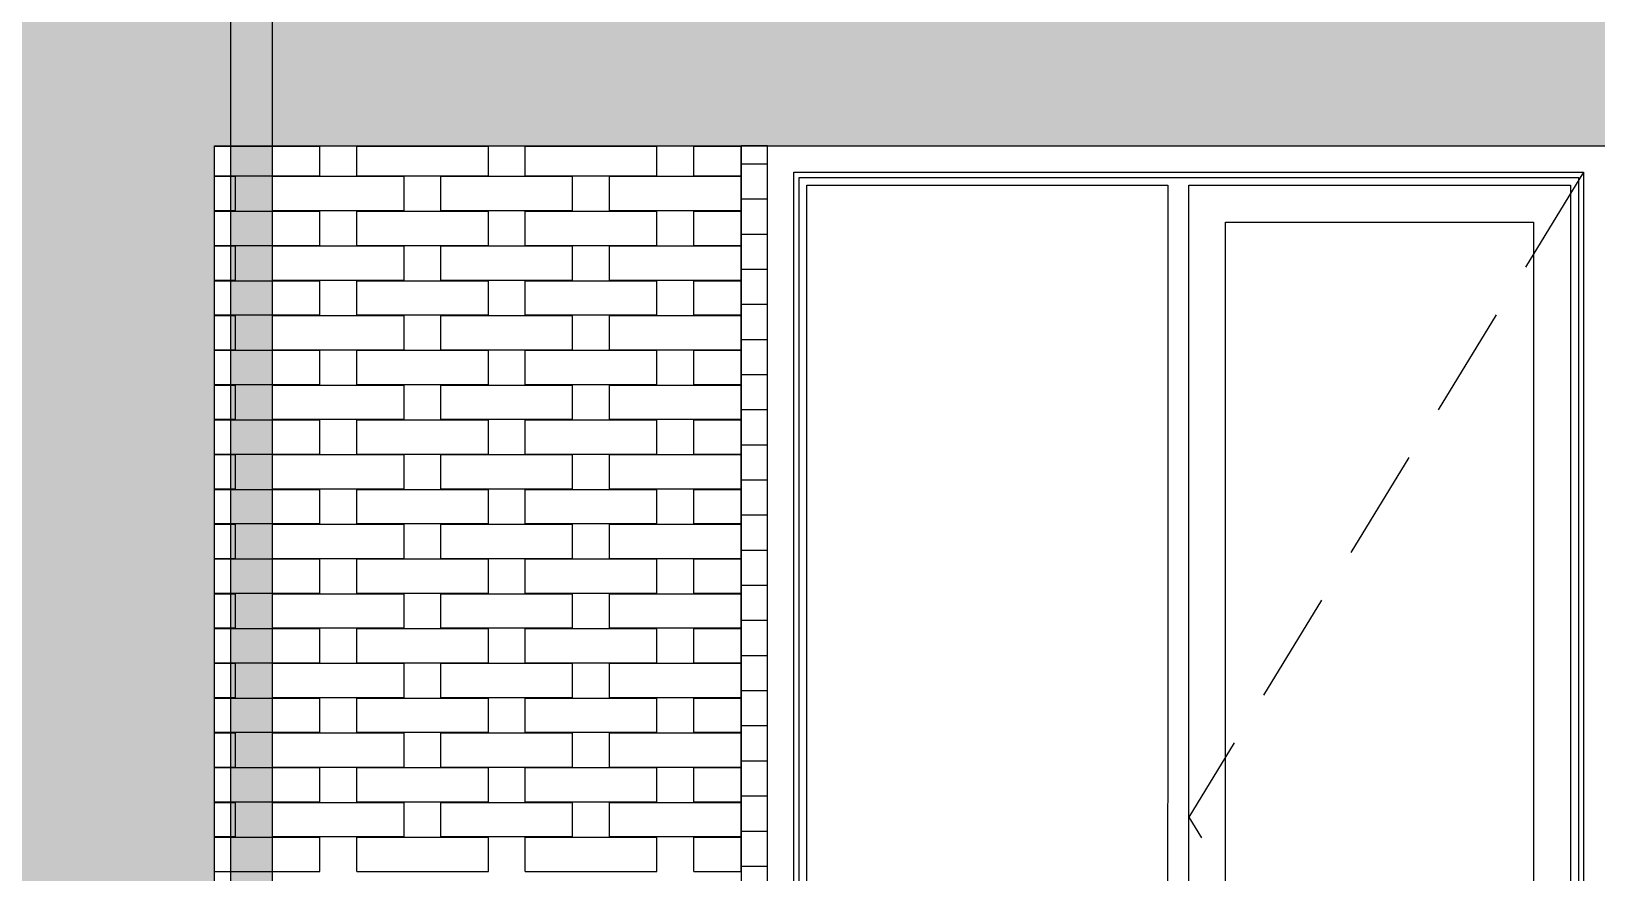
# Model space of a CAD drawing. Header units: millimetres. Extents: x 476244520 to 476657119, y 4620824743 to 4621446928.
# Drawn here: x 476546481 to 476549452, y 4621077068 to 4621078663 of the extents above; entities that cross this region are included whole.
import ezdxf

# ---------------------------------------------------------------- set-up
doc = ezdxf.new("R2010")
doc.units = ezdxf.units.MM
doc.header["$MEASUREMENT"] = 0
doc.linetypes.add('Hidden Line', pattern=[317.5, 211.666667, -105.833333])
for name, color, linetype, lineweight in [('0_Pen_No__250_Pen_No__255', 255, 'Continuous', 0), ('0_Pen_No__250_Pen_No__7', 7, 'Continuous', 0), ('2D Drafting - General_Pen_No__30_Pen_No__9_Pen_No__9_Pen_No__253', 252, 'Continuous', 0), ('2D Drafting - General_Pen_No__30_Pen_No__9_Pen_No__9_Pen_No__7', 7, 'Continuous', 0), ('2D Drafting - General_Pen_No__7_Pen_No__7', 7, 'Continuous', 0), ('New_Interior - Furniture _Pen_No__250', 7, 'Continuous', 0), ('New_Structural - Bearing_Pen_No__250', 7, 'Continuous', 0), ('Structural - Bearing_Pen_No__250', 7, 'Continuous', 0), ('zoma_Pen_No__142', 142, 'Continuous', 0)]:
    doc.layers.add(name, color=color, linetype=linetype, lineweight=lineweight)
doc.layers.add('zoma', color=7, linetype='Continuous')
doc.styles.add('GENERATED_STYLE_2', font='arial.ttf')
doc.dimstyles.new('GENERATED_STYLE__1', dxfattribs={"dimtxt": 200, "dimasz": 64.421331, "dimexe": 0.18, "dimexo": 3, "dimgap": 0.09, "dimtad": 1, "dimtih": 1, "dimtoh": 1, "dimlfac": 0.001, "dimzin": 0, "dimdsep": 46, "dimtxsty": 'GENERATED_STYLE_2', "dimblk": 'ARROWHEAD_2', "dimblk1": 'ARROWHEAD_2', "dimblk2": 'ARROWHEAD_2', "dimcen": 0.09, "dimclrd": 142, "dimclre": 142, "dimclrt": 142, "dimadec": 0, "dimazin": 0, "dimtfac": 1, "dimtdec": 4, "dimtmove": 0, "dimatfit": 3, "dimfxl": 1, "dimtolj": 1, "dimtzin": 0, "dimarcsym": 0})

# ---------------------------------------------------------------- blocks, each defined once
blk = doc.blocks.new('*D172', base_point=(476844527.1, 4621385791))
at = {"layer": 'zoma_Pen_No__142', "color": 142, "linetype": 'Continuous', "lineweight": 0, "transparency": 16777216}
for p, q in [((476539702.8, 4621067661.4), (476539702.8, 4621067788.5)), ((476581502.8, 4621067661.4), (476581502.8, 4621067788.5)), ((476539727.3, 4621067767.3), (476539678.3, 4621067682.6)), ((476581478.3, 4621067682.6), (476581527.3, 4621067767.3)), ((476539661.3, 4621067725), (476539702.8, 4621067725)), ((476539702.8, 4621067725), (476581502.8, 4621067725)), ((476581502.8, 4621067725), (476581544.2, 4621067725))]:
    blk.add_line(p, q, dxfattribs=at)
at = {"layer": 'zoma_Pen_No__142', "color": 142, "lineweight": 0, "transparency": 16777216, "insert": (476560260.9, 4621067765), "char_height": 200, "attachment_point": 7, "style": 'GENERATED_STYLE_2'}
blk.add_mtext('\\A1;{\\pql;\\fArial CYR|b0|i0|c204|p34;41.80}', dxfattribs=at)
blk = doc.blocks.new('ARROWHEAD_2')
at = {"color": 0, "linetype": 'Continuous', "lineweight": 0}
for p, q in [((-0.378, -0.655), (0.378, 0.655)), ((0, 0), (-1, 0))]:
    blk.add_line(p, q, dxfattribs=at)

msp = doc.modelspace()

# ---------------------------------------------------------------- hatches: boundary and pattern name
at = {"layer": '0_Pen_No__250_Pen_No__255', "linetype": 'Continuous', "lineweight": 0, "true_color": 0x3f3f3f}
msp.add_hatch(color=250, dxfattribs=at).paths.add_polyline_path([(476546939.014, 4621070445.479), (476546939.014, 4621082420.346), (476546859.015, 4621082420.346), (476546859.015, 4621070445.479)])
at = {"layer": '2D Drafting - General_Pen_No__30_Pen_No__9_Pen_No__9_Pen_No__253', "linetype": 'Continuous', "lineweight": 0}
h = msp.add_hatch(dxfattribs=at)
h.set_pattern_fill('BRICK___RUNNING_BOND', color=252, style=0, pattern_type=2)
h.set_pattern_definition([(0, (476584677.18, 4621075479.1), (0, 66.64), []), (90, (476584677.18, 4621075479.1), (-244.8, 0), [66.64, -66.64]), (90, (476584799.58, 4621075545.74), (-244.8, 0), [66.64, -66.64])])
h.paths.add_polyline_path([(476539459.138, 4621072645.531), (476540629.005, 4621072645.531), (476540629.014, 4621075245.539), (476540629.014, 4621076667.176), (476540629.014, 4621084845.531), (476540629.014, 4621085057.885), (476540629.014, 4621085545.532), (476546429.014, 4621085545.532), (476546429.014, 4621072645.531), (476553686.976, 4621072645.531), (476553729.155, 4621072645.531), (476553729.155, 4621075945.533), (476553729.155, 4621078445.544), (476553729.155, 4621079070.057), (476553729.155, 4621085545.544), (476557529.011, 4621085545.544), (476557529.011, 4621075245.549), (476556929.206, 4621075245.549), (476556929.206, 4621070445.499), (476563929.127, 4621070445.499), (476563929.127, 4621075251.999), (476563329.323, 4621075251.999), (476563329.323, 4621085545.544), (476567129.179, 4621085545.544), (476567129.179, 4621072645.445), (476569940.806, 4621072645.445), (476569940.806, 4621072645.531), (476570829.494, 4621072645.531), (476572429.494, 4621072645.531), (476574429.014, 4621072645.531), (476574429.014, 4621085545.532), (476580229.014, 4621085545.532), (476580229.014, 4621072645.531), (476581399.049, 4621072645.531), (476581399.049, 4621085945.125), (476580317.511, 4621085945.125), (476574428.978, 4621085945.125), (476553729.155, 4621085945.125), (476546829.014, 4621085945.125), (476539459.138, 4621085945.125)])
h.paths.add_polyline_path([(476546829.014, 4621082345.544), (476546829.014, 4621084845.531), (476553329.014, 4621084845.531), (476553329.014, 4621082345.544)], flags=0)
h.paths.add_polyline_path([(476546829.014, 4621075945.533), (476546829.014, 4621078445.544), (476553329.014, 4621078445.544), (476553329.014, 4621075945.533)], flags=0)
h.paths.add_polyline_path([(476546829.014, 4621079145.544), (476546829.014, 4621081645.544), (476553329.014, 4621081645.544), (476553329.014, 4621079145.544)], flags=0)
h.paths.add_polyline_path([(476549474.939, 4621072745.581), (476549479.055, 4621072745.581), (476549479.055, 4621075245.581), (476547879.055, 4621075245.582), (476547879.055, 4621072745.581)], flags=0)
h.paths.add_polyline_path([(476559629.231, 4621083245.531), (476559629.231, 4621084845.531), (476558029.231, 4621084845.531), (476558029.231, 4621083245.531)], flags=0)
h.paths.add_polyline_path([(476559629.231, 4621073645.531), (476559629.231, 4621075245.531), (476558029.231, 4621075245.531), (476558029.231, 4621073645.531)], flags=0)
h.paths.add_polyline_path([(476558029.236, 4621076845.531), (476559629.236, 4621076845.531), (476559629.236, 4621078445.531), (476558029.236, 4621078445.531)], flags=0)
h.paths.add_polyline_path([(476559629.236, 4621080045.531), (476559629.236, 4621081645.531), (476558029.236, 4621081645.531), (476558029.236, 4621080045.531)], flags=0)
h.paths.add_polyline_path([(476559629.014, 4621071445.531), (476559629.014, 4621072045.531), (476558029.442, 4621072045.531), (476558029.442, 4621071445.531)], flags=0)
h.paths.add_polyline_path([(476561228.792, 4621078445.531), (476561228.792, 4621076845.531), (476562828.792, 4621076845.531), (476562828.792, 4621078445.531)], flags=0)
h.paths.add_polyline_path([(476561228.792, 4621080045.531), (476562828.792, 4621080045.531), (476562828.792, 4621081645.531), (476561228.792, 4621081645.531)], flags=0)
h.paths.add_polyline_path([(476561228.797, 4621084845.531), (476561228.797, 4621083245.531), (476562828.797, 4621083245.531), (476562828.797, 4621084845.531)], flags=0)
h.paths.add_polyline_path([(476562828.369, 4621071445.531), (476562828.369, 4621072045.531), (476561228.797, 4621072045.531), (476561228.797, 4621071445.531)], flags=0)
h.paths.add_polyline_path([(476561228.797, 4621073645.531), (476562828.797, 4621073645.531), (476562828.797, 4621075245.531), (476561228.797, 4621075245.531)], flags=0)
h.paths.add_polyline_path([(476568178.997, 4621081645.582), (476568178.997, 4621079145.581), (476569778.997, 4621079145.581), (476569778.997, 4621081645.581)], flags=0)
h.paths.add_polyline_path([(476569778.997, 4621075945.581), (476569778.997, 4621078445.581), (476568178.997, 4621078445.582), (476568178.997, 4621075945.581)], flags=0)
h.paths.add_polyline_path([(476568178.997, 4621082345.581), (476569778.997, 4621082345.581), (476569778.997, 4621084845.581), (476568178.997, 4621084845.582)], flags=0)
h.paths.add_polyline_path([(476571779.011, 4621084845.581), (476571779.011, 4621082345.581), (476573379.011, 4621082345.581), (476573379.011, 4621084845.582)], flags=0)
h.paths.add_polyline_path([(476571779.011, 4621081645.581), (476571779.011, 4621079145.581), (476573379.011, 4621079145.581), (476573379.011, 4621081645.582)], flags=0)
h.paths.add_polyline_path([(476571779.011, 4621075245.581), (476571779.011, 4621072745.581), (476571783.128, 4621072745.581), (476573379.011, 4621072745.581), (476573379.011, 4621075245.582)], flags=0)
h.paths.add_polyline_path([(476571779.011, 4621075945.581), (476573379.011, 4621075945.581), (476573379.011, 4621078445.582), (476571779.011, 4621078445.581)], flags=0)
h = msp.add_hatch(dxfattribs=at)
h.set_pattern_fill('BRICK___RUNNING_BOND', color=252, style=0, pattern_type=2)
h.set_pattern_definition([(0, (476581327.28, 4621075479.104), (0, 66.64), []), (90, (476581327.28, 4621075479.1), (-244.8, 0), [66.64, -66.64]), (90, (476581449.68, 4621075545.74), (-244.8, 0), [66.64, -66.64])])
h.paths.add_polyline_path([(476547829.132, 4621078445.538), (476547829.132, 4621075945.544), (476547879.123, 4621075945.544), (476547879.123, 4621078445.538)])

# ---------------------------------------------------------------- linework, layer by layer
at = {"layer": '0_Pen_No__250_Pen_No__7', "color": 7, "linetype": 'Continuous', "lineweight": 0, "flags": 128}
msp.add_lwpolyline([(476546939.014, 4621070445.479), (476546939.014, 4621082420.346), (476546859.015, 4621082420.346), (476546859.015, 4621070445.479)], close=True, dxfattribs=at)
at = {"layer": '2D Drafting - General_Pen_No__30_Pen_No__9_Pen_No__9_Pen_No__7', "color": 7, "linetype": 'Continuous', "lineweight": 0, "flags": 128}
for points in [[(476546829.014, 4621075945.533), (476546829.014, 4621078445.544), (476553329.014, 4621078445.544), (476553329.014, 4621075945.533)], [(476547829.132, 4621078445.538), (476547829.132, 4621075945.544), (476547879.123, 4621075945.544), (476547879.123, 4621078445.538)]]:
    msp.add_lwpolyline(points, close=True, dxfattribs=at)
at = {"layer": '2D Drafting - General_Pen_No__7_Pen_No__7', "color": 7, "linetype": 'Continuous', "lineweight": 0, "flags": 128}
msp.add_lwpolyline([(476549474.998, 4621075945.538), (476547879.115, 4621075945.544), (476547879.123, 4621078445.544), (476549479.123, 4621078445.538)], dxfattribs=at)
for points in [[(476547929.123, 4621078395.543), (476549429.123, 4621078395.537), (476549429.115, 4621075945.539), (476547929.115, 4621075945.545)], [(476547939.123, 4621078385.543), (476549419.123, 4621078385.537), (476549419.115, 4621076005.54), (476547939.115, 4621076005.545)], [(476547954.123, 4621078370.542), (476548639.123, 4621078370.54), (476548639.115, 4621076025.543), (476547954.115, 4621076025.545)], [(476548679.119, 4621078370.54), (476549404.123, 4621078370.537), (476549404.115, 4621076025.54), (476548679.115, 4621076025.542)], [(476548749.123, 4621078300.54), (476549334.123, 4621078300.538), (476549334.115, 4621076090.54), (476548749.115, 4621076090.542)]]:
    msp.add_lwpolyline(points, close=True, dxfattribs=at)
at = {"layer": '2D Drafting - General_Pen_No__7_Pen_No__7', "color": 7, "linetype": 'Hidden Line', "lineweight": 0, "flags": 128}
msp.add_lwpolyline([(476549429.123, 4621078395.537), (476548679.119, 4621077171.417), (476549428.338, 4621075946.823)], dxfattribs=at)
at = {"layer": 'New_Interior - Furniture _Pen_No__250', "color": 7, "linetype": 'Continuous', "lineweight": 0}
for p, q in [((476546889.014, 4621078444.544), (476546889.014, 4621078445.544)), ((476547100.283, 4621077926.544), (476547100.514, 4621077926.367))]:
    msp.add_line(p, q, dxfattribs=at)
at = {"layer": 'New_Structural - Bearing_Pen_No__250', "color": 7, "linetype": 'Continuous', "lineweight": 0}
for p, q in [((476546829.014, 4621078444.544), (476547029.014, 4621078444.544)), ((476547029.014, 4621078388.544), (476547029.014, 4621078444.544)), ((476547099.014, 4621078444.544), (476547349.014, 4621078444.544)), ((476547099.014, 4621078388.544), (476547099.014, 4621078444.544)), ((476547349.014, 4621078388.544), (476547349.014, 4621078444.544)), ((476547419.014, 4621078444.544), (476547669.014, 4621078444.544)), ((476547419.014, 4621078388.544), (476547419.014, 4621078444.544)), ((476547519.014, 4621078444.544), (476547519.014, 4621078445.544)), ((476547669.014, 4621078388.544), (476547669.014, 4621078444.544)), ((476547739.014, 4621078444.544), (476547829.014, 4621078444.544)), ((476547739.014, 4621078388.544), (476547739.014, 4621078444.544)), ((476547829.014, 4621078388.544), (476547829.014, 4621078444.544)), ((476546829.014, 4621078388.544), (476547029.014, 4621078388.544)), ((476546829.014, 4621078387.544), (476546869.014, 4621078387.544)), ((476546869.014, 4621078322.544), (476546869.014, 4621078387.544)), ((476546939.014, 4621078387.544), (476547189.014, 4621078387.544)), ((476546939.014, 4621078322.544), (476546939.014, 4621078387.544)), ((476547099.014, 4621078388.544), (476547349.014, 4621078388.544)), ((476547189.014, 4621078322.544), (476547189.014, 4621078387.544)), ((476547259.014, 4621078387.544), (476547509.014, 4621078387.544)), ((476547259.014, 4621078322.544), (476547259.014, 4621078387.544)), ((476547419.014, 4621078388.544), (476547669.014, 4621078388.544)), ((476547509.014, 4621078322.544), (476547509.014, 4621078387.544)), ((476547579.014, 4621078387.544), (476547829.014, 4621078387.544)), ((476547579.014, 4621078322.544), (476547579.014, 4621078387.544)), ((476547739.014, 4621078388.544), (476547829.014, 4621078388.544)), ((476547829.014, 4621078322.544), (476547829.014, 4621078387.544)), ((476546829.014, 4621078322.544), (476546869.014, 4621078322.544)), ((476546829.014, 4621078321.544), (476547029.014, 4621078321.544)), ((476546939.014, 4621078322.544), (476547189.014, 4621078322.544)), ((476547029.014, 4621078256.544), (476547029.014, 4621078321.544)), ((476547099.014, 4621078321.544), (476547349.014, 4621078321.544)), ((476547099.014, 4621078256.544), (476547099.014, 4621078321.544)), ((476547259.014, 4621078322.544), (476547509.014, 4621078322.544)), ((476547349.014, 4621078256.544), (476547349.014, 4621078321.544)), ((476547419.014, 4621078321.544), (476547669.014, 4621078321.544)), ((476547419.014, 4621078256.544), (476547419.014, 4621078321.544)), ((476547579.014, 4621078322.544), (476547829.014, 4621078322.544)), ((476547669.014, 4621078256.544), (476547669.014, 4621078321.544)), ((476547739.014, 4621078321.544), (476547829.014, 4621078321.544)), ((476547739.014, 4621078256.544), (476547739.014, 4621078321.544)), ((476547829.014, 4621078256.544), (476547829.014, 4621078321.544)), ((476546829.014, 4621078256.544), (476547029.014, 4621078256.544)), ((476546829.014, 4621078255.544), (476546869.014, 4621078255.544)), ((476546869.014, 4621078190.544), (476546869.014, 4621078255.544)), ((476546939.014, 4621078255.544), (476547189.014, 4621078255.544)), ((476546939.014, 4621078190.544), (476546939.014, 4621078255.544)), ((476547099.014, 4621078256.544), (476547349.014, 4621078256.544)), ((476547189.014, 4621078190.544), (476547189.014, 4621078255.544)), ((476547259.014, 4621078255.544), (476547509.014, 4621078255.544)), ((476547259.014, 4621078190.544), (476547259.014, 4621078255.544)), ((476547419.014, 4621078256.544), (476547669.014, 4621078256.544)), ((476547509.014, 4621078190.544), (476547509.014, 4621078255.544)), ((476547579.014, 4621078255.544), (476547829.014, 4621078255.544)), ((476547579.014, 4621078190.544), (476547579.014, 4621078255.544)), ((476547739.014, 4621078256.544), (476547829.014, 4621078256.544)), ((476547829.014, 4621078190.544), (476547829.014, 4621078255.544)), ((476546829.014, 4621078190.544), (476546869.014, 4621078190.544)), ((476546829.014, 4621078189.544), (476547029.014, 4621078189.544)), ((476546939.014, 4621078190.544), (476547189.014, 4621078190.544)), ((476547029.014, 4621078124.544), (476547029.014, 4621078189.544)), ((476547099.014, 4621078189.544), (476547349.014, 4621078189.544)), ((476547099.014, 4621078124.544), (476547099.014, 4621078189.544)), ((476547259.014, 4621078190.544), (476547509.014, 4621078190.544)), ((476547349.014, 4621078124.544), (476547349.014, 4621078189.544)), ((476547419.014, 4621078189.544), (476547669.014, 4621078189.544)), ((476547419.014, 4621078124.544), (476547419.014, 4621078189.544)), ((476547579.014, 4621078190.544), (476547829.014, 4621078190.544)), ((476547669.014, 4621078124.544), (476547669.014, 4621078189.544)), ((476547739.014, 4621078189.544), (476547829.014, 4621078189.544)), ((476547739.014, 4621078124.544), (476547739.014, 4621078189.544)), ((476547829.014, 4621078124.544), (476547829.014, 4621078189.544)), ((476546829.014, 4621078124.544), (476547029.014, 4621078124.544)), ((476546829.014, 4621078123.544), (476546869.014, 4621078123.544)), ((476546869.014, 4621078058.544), (476546869.014, 4621078123.544)), ((476546939.014, 4621078123.544), (476547189.014, 4621078123.544)), ((476546939.014, 4621078058.544), (476546939.014, 4621078123.544)), ((476547099.014, 4621078124.544), (476547349.014, 4621078124.544)), ((476547189.014, 4621078058.544), (476547189.014, 4621078123.544)), ((476547259.014, 4621078123.544), (476547509.014, 4621078123.544)), ((476547259.014, 4621078058.544), (476547259.014, 4621078123.544)), ((476547419.014, 4621078124.544), (476547669.014, 4621078124.544)), ((476547509.014, 4621078058.544), (476547509.014, 4621078123.544)), ((476547579.014, 4621078123.544), (476547829.014, 4621078123.544)), ((476547579.014, 4621078058.544), (476547579.014, 4621078123.544)), ((476547739.014, 4621078124.544), (476547829.014, 4621078124.544)), ((476547829.014, 4621078058.544), (476547829.014, 4621078123.544)), ((476546829.014, 4621078058.544), (476546869.014, 4621078058.544)), ((476546829.014, 4621078057.544), (476547029.014, 4621078057.544)), ((476546939.014, 4621078058.544), (476547189.014, 4621078058.544)), ((476547029.014, 4621077992.544), (476547029.014, 4621078057.544)), ((476547099.014, 4621078057.544), (476547349.014, 4621078057.544)), ((476547099.014, 4621077992.544), (476547099.014, 4621078057.544)), ((476547259.014, 4621078058.544), (476547509.014, 4621078058.544)), ((476547349.014, 4621077992.544), (476547349.014, 4621078057.544)), ((476547419.014, 4621078057.544), (476547669.014, 4621078057.544)), ((476547419.014, 4621077992.544), (476547419.014, 4621078057.544)), ((476547579.014, 4621078058.544), (476547829.014, 4621078058.544)), ((476547669.014, 4621077992.544), (476547669.014, 4621078057.544)), ((476547739.014, 4621078057.544), (476547829.014, 4621078057.544)), ((476547739.014, 4621077992.544), (476547739.014, 4621078057.544)), ((476547829.014, 4621077992.544), (476547829.014, 4621078057.544)), ((476546829.014, 4621077992.544), (476547029.014, 4621077992.544)), ((476546829.014, 4621077991.544), (476546869.014, 4621077991.544)), ((476546869.014, 4621077926.544), (476546869.014, 4621077991.544)), ((476546939.014, 4621077991.544), (476547189.014, 4621077991.544)), ((476546939.014, 4621077926.544), (476546939.014, 4621077991.544)), ((476547099.014, 4621077992.544), (476547349.014, 4621077992.544)), ((476547189.014, 4621077926.544), (476547189.014, 4621077991.544)), ((476547259.014, 4621077991.544), (476547509.014, 4621077991.544)), ((476547259.014, 4621077926.544), (476547259.014, 4621077991.544)), ((476547419.014, 4621077992.544), (476547669.014, 4621077992.544)), ((476547509.014, 4621077926.544), (476547509.014, 4621077991.544)), ((476547579.014, 4621077991.544), (476547829.014, 4621077991.544)), ((476547579.014, 4621077926.544), (476547579.014, 4621077991.544)), ((476547739.014, 4621077992.544), (476547829.014, 4621077992.544)), ((476547829.014, 4621077926.544), (476547829.014, 4621077991.544)), ((476546829.014, 4621077926.544), (476546869.014, 4621077926.544)), ((476546829.014, 4621077925.544), (476547029.014, 4621077925.544)), ((476546939.014, 4621077926.544), (476547189.014, 4621077926.544)), ((476547029.014, 4621077860.544), (476547029.014, 4621077925.544)), ((476547099.014, 4621077925.544), (476547349.014, 4621077925.544)), ((476547099.014, 4621077860.544), (476547099.014, 4621077925.544)), ((476547259.014, 4621077926.544), (476547509.014, 4621077926.544)), ((476547349.014, 4621077860.544), (476547349.014, 4621077925.544)), ((476547419.014, 4621077925.544), (476547669.014, 4621077925.544)), ((476547419.014, 4621077860.544), (476547419.014, 4621077925.544)), ((476547579.014, 4621077926.544), (476547829.014, 4621077926.544)), ((476547669.014, 4621077860.544), (476547669.014, 4621077925.544)), ((476547739.014, 4621077925.544), (476547829.014, 4621077925.544)), ((476547739.014, 4621077860.544), (476547739.014, 4621077925.544)), ((476547829.014, 4621077860.544), (476547829.014, 4621077925.544)), ((476546829.014, 4621077860.544), (476547029.014, 4621077860.544)), ((476546829.014, 4621077859.544), (476546869.014, 4621077859.544)), ((476546869.014, 4621077794.544), (476546869.014, 4621077859.544)), ((476546939.014, 4621077859.544), (476547189.014, 4621077859.544)), ((476546939.014, 4621077794.544), (476546939.014, 4621077859.544)), ((476547099.014, 4621077860.544), (476547349.014, 4621077860.544)), ((476547189.014, 4621077794.544), (476547189.014, 4621077859.544)), ((476547259.014, 4621077859.544), (476547509.014, 4621077859.544)), ((476547259.014, 4621077794.544), (476547259.014, 4621077859.544)), ((476547419.014, 4621077860.544), (476547669.014, 4621077860.544)), ((476547509.014, 4621077794.544), (476547509.014, 4621077859.544)), ((476547579.014, 4621077859.544), (476547829.014, 4621077859.544)), ((476547579.014, 4621077794.544), (476547579.014, 4621077859.544)), ((476547739.014, 4621077860.544), (476547829.014, 4621077860.544)), ((476547829.014, 4621077794.544), (476547829.014, 4621077859.544)), ((476546829.014, 4621077794.544), (476546869.014, 4621077794.544)), ((476546829.014, 4621077793.544), (476547029.014, 4621077793.544)), ((476546939.014, 4621077794.544), (476547189.014, 4621077794.544)), ((476547029.014, 4621077728.544), (476547029.014, 4621077793.544)), ((476547099.014, 4621077793.544), (476547349.014, 4621077793.544)), ((476547099.014, 4621077728.544), (476547099.014, 4621077793.544)), ((476547259.014, 4621077794.544), (476547509.014, 4621077794.544)), ((476547349.014, 4621077728.544), (476547349.014, 4621077793.544)), ((476547419.014, 4621077793.544), (476547669.014, 4621077793.544)), ((476547419.014, 4621077728.544), (476547419.014, 4621077793.544)), ((476547579.014, 4621077794.544), (476547829.014, 4621077794.544)), ((476547669.014, 4621077728.544), (476547669.014, 4621077793.544)), ((476547739.014, 4621077793.544), (476547829.014, 4621077793.544)), ((476547739.014, 4621077728.544), (476547739.014, 4621077793.544)), ((476547829.014, 4621077728.544), (476547829.014, 4621077793.544)), ((476546829.014, 4621077728.544), (476547029.014, 4621077728.544)), ((476546829.014, 4621077727.544), (476546869.014, 4621077727.544)), ((476546869.014, 4621077662.544), (476546869.014, 4621077727.544)), ((476546939.014, 4621077727.544), (476547189.014, 4621077727.544)), ((476546939.014, 4621077662.544), (476546939.014, 4621077727.544)), ((476547099.014, 4621077728.544), (476547349.014, 4621077728.544)), ((476547189.014, 4621077662.544), (476547189.014, 4621077727.544)), ((476547259.014, 4621077727.544), (476547509.014, 4621077727.544)), ((476547259.014, 4621077662.544), (476547259.014, 4621077727.544)), ((476547419.014, 4621077728.544), (476547669.014, 4621077728.544)), ((476547509.014, 4621077662.544), (476547509.014, 4621077727.544)), ((476547579.014, 4621077727.544), (476547829.014, 4621077727.544)), ((476547579.014, 4621077662.544), (476547579.014, 4621077727.544)), ((476547739.014, 4621077728.544), (476547829.014, 4621077728.544)), ((476547829.014, 4621077662.544), (476547829.014, 4621077727.544)), ((476546829.014, 4621077662.544), (476546869.014, 4621077662.544)), ((476546829.014, 4621077661.544), (476547029.014, 4621077661.544)), ((476546939.014, 4621077662.544), (476547189.014, 4621077662.544)), ((476547029.014, 4621077596.544), (476547029.014, 4621077661.544)), ((476547099.014, 4621077661.544), (476547349.014, 4621077661.544)), ((476547099.014, 4621077596.544), (476547099.014, 4621077661.544)), ((476547259.014, 4621077662.544), (476547509.014, 4621077662.544)), ((476547349.014, 4621077596.544), (476547349.014, 4621077661.544)), ((476547419.014, 4621077661.544), (476547669.014, 4621077661.544)), ((476547419.014, 4621077596.544), (476547419.014, 4621077661.544)), ((476547579.014, 4621077662.544), (476547829.014, 4621077662.544)), ((476547669.014, 4621077596.544), (476547669.014, 4621077661.544)), ((476547739.014, 4621077661.544), (476547829.014, 4621077661.544)), ((476547739.014, 4621077596.544), (476547739.014, 4621077661.544)), ((476547829.014, 4621077596.544), (476547829.014, 4621077661.544)), ((476546829.014, 4621077596.544), (476547029.014, 4621077596.544)), ((476546829.014, 4621077595.544), (476546869.014, 4621077595.544)), ((476546869.014, 4621077595.544), (476546869.014, 4621077596.544)), ((476546869.014, 4621077530.544), (476546869.014, 4621077595.544)), ((476546939.014, 4621077595.544), (476547189.014, 4621077595.544)), ((476546939.014, 4621077530.544), (476546939.014, 4621077595.544)), ((476547099.014, 4621077596.544), (476547349.014, 4621077596.544)), ((476547189.014, 4621077530.544), (476547189.014, 4621077595.544)), ((476547259.014, 4621077595.544), (476547509.014, 4621077595.544)), ((476547259.014, 4621077530.544), (476547259.014, 4621077595.544)), ((476547419.014, 4621077596.544), (476547669.014, 4621077596.544)), ((476547509.014, 4621077530.544), (476547509.014, 4621077595.544)), ((476547579.014, 4621077595.544), (476547829.014, 4621077595.544)), ((476547579.014, 4621077530.544), (476547579.014, 4621077595.544)), ((476547739.014, 4621077596.544), (476547829.014, 4621077596.544)), ((476547829.014, 4621077530.544), (476547829.014, 4621077595.544)), ((476546829.014, 4621077530.544), (476546869.014, 4621077530.544)), ((476546829.014, 4621077529.544), (476547029.014, 4621077529.544)), ((476546869.014, 4621077529.544), (476546869.014, 4621077530.544)), ((476546939.014, 4621077530.544), (476547189.014, 4621077530.544)), ((476547029.014, 4621077464.544), (476547029.014, 4621077529.544)), ((476547099.014, 4621077529.544), (476547349.014, 4621077529.544)), ((476547099.014, 4621077464.544), (476547099.014, 4621077529.544)), ((476547259.014, 4621077530.544), (476547509.014, 4621077530.544)), ((476547349.014, 4621077464.544), (476547349.014, 4621077529.544)), ((476547419.014, 4621077529.544), (476547669.014, 4621077529.544)), ((476547419.014, 4621077464.544), (476547419.014, 4621077529.544)), ((476547579.014, 4621077530.544), (476547829.014, 4621077530.544)), ((476547669.014, 4621077464.544), (476547669.014, 4621077529.544)), ((476547739.014, 4621077529.544), (476547829.014, 4621077529.544)), ((476547739.014, 4621077464.544), (476547739.014, 4621077529.544)), ((476547829.014, 4621077464.544), (476547829.014, 4621077529.544)), ((476546829.014, 4621077464.544), (476547029.014, 4621077464.544)), ((476546829.014, 4621077463.544), (476546869.014, 4621077463.544)), ((476546869.014, 4621077463.544), (476546869.014, 4621077464.544)), ((476546869.014, 4621077398.544), (476546869.014, 4621077463.544)), ((476546939.014, 4621077463.544), (476547189.014, 4621077463.544)), ((476546939.014, 4621077398.544), (476546939.014, 4621077463.544)), ((476547099.014, 4621077464.544), (476547349.014, 4621077464.544)), ((476547189.014, 4621077398.544), (476547189.014, 4621077463.544)), ((476547259.014, 4621077463.544), (476547509.014, 4621077463.544)), ((476547259.014, 4621077398.544), (476547259.014, 4621077463.544)), ((476547419.014, 4621077464.544), (476547669.014, 4621077464.544)), ((476547509.014, 4621077398.544), (476547509.014, 4621077463.544)), ((476547579.014, 4621077463.544), (476547829.014, 4621077463.544)), ((476547579.014, 4621077398.544), (476547579.014, 4621077463.544)), ((476547739.014, 4621077464.544), (476547829.014, 4621077464.544)), ((476547829.014, 4621077398.544), (476547829.014, 4621077463.544)), ((476546829.014, 4621077398.544), (476546869.014, 4621077398.544)), ((476546829.014, 4621077397.544), (476547029.014, 4621077397.544)), ((476546869.014, 4621077397.544), (476546869.014, 4621077398.544)), ((476546939.014, 4621077398.544), (476547189.014, 4621077398.544)), ((476547029.014, 4621077332.544), (476547029.014, 4621077397.544)), ((476547099.014, 4621077397.544), (476547349.014, 4621077397.544)), ((476547099.014, 4621077332.544), (476547099.014, 4621077397.544)), ((476547259.014, 4621077398.544), (476547509.014, 4621077398.544)), ((476547349.014, 4621077332.544), (476547349.014, 4621077397.544)), ((476547419.014, 4621077397.544), (476547669.014, 4621077397.544)), ((476547419.014, 4621077332.544), (476547419.014, 4621077397.544)), ((476547579.014, 4621077398.544), (476547829.014, 4621077398.544)), ((476547669.014, 4621077332.544), (476547669.014, 4621077397.544)), ((476547739.014, 4621077397.544), (476547829.014, 4621077397.544)), ((476547739.014, 4621077332.544), (476547739.014, 4621077397.544)), ((476547829.014, 4621077332.544), (476547829.014, 4621077397.544)), ((476546829.014, 4621077332.544), (476547029.014, 4621077332.544)), ((476546829.014, 4621077331.544), (476546869.014, 4621077331.544)), ((476546869.014, 4621077331.544), (476546869.014, 4621077332.544)), ((476546869.014, 4621077266.544), (476546869.014, 4621077331.544)), ((476546939.014, 4621077331.544), (476547189.014, 4621077331.544)), ((476546939.014, 4621077266.544), (476546939.014, 4621077331.544)), ((476547099.014, 4621077332.544), (476547349.014, 4621077332.544)), ((476547189.014, 4621077266.544), (476547189.014, 4621077331.544)), ((476547259.014, 4621077331.544), (476547509.014, 4621077331.544)), ((476547259.014, 4621077266.544), (476547259.014, 4621077331.544)), ((476547419.014, 4621077332.544), (476547669.014, 4621077332.544)), ((476547509.014, 4621077266.544), (476547509.014, 4621077331.544)), ((476547579.014, 4621077331.544), (476547829.014, 4621077331.544)), ((476547579.014, 4621077266.544), (476547579.014, 4621077331.544)), ((476547739.014, 4621077332.544), (476547829.014, 4621077332.544)), ((476547829.014, 4621077266.544), (476547829.014, 4621077331.544)), ((476546829.014, 4621077266.544), (476546869.014, 4621077266.544)), ((476546829.014, 4621077265.544), (476547029.014, 4621077265.544)), ((476546869.014, 4621077265.544), (476546869.014, 4621077266.544)), ((476546939.014, 4621077266.544), (476547189.014, 4621077266.544)), ((476547029.014, 4621077200.544), (476547029.014, 4621077265.544)), ((476547099.014, 4621077265.544), (476547349.014, 4621077265.544)), ((476547099.014, 4621077200.544), (476547099.014, 4621077265.544)), ((476547259.014, 4621077266.544), (476547509.014, 4621077266.544)), ((476547349.014, 4621077200.544), (476547349.014, 4621077265.544)), ((476547419.014, 4621077265.544), (476547669.014, 4621077265.544)), ((476547419.014, 4621077200.544), (476547419.014, 4621077265.544)), ((476547579.014, 4621077266.544), (476547829.014, 4621077266.544)), ((476547669.014, 4621077200.544), (476547669.014, 4621077265.544)), ((476547739.014, 4621077265.544), (476547829.014, 4621077265.544)), ((476547739.014, 4621077200.544), (476547739.014, 4621077265.544)), ((476547829.014, 4621077200.544), (476547829.014, 4621077265.544)), ((476546829.014, 4621077200.544), (476547029.014, 4621077200.544)), ((476546829.014, 4621077199.544), (476546869.014, 4621077199.544)), ((476546869.014, 4621077199.544), (476546869.014, 4621077200.544)), ((476546869.014, 4621077134.544), (476546869.014, 4621077199.544)), ((476546939.014, 4621077199.544), (476547189.014, 4621077199.544)), ((476546939.014, 4621077134.544), (476546939.014, 4621077199.544)), ((476547099.014, 4621077200.544), (476547349.014, 4621077200.544)), ((476547189.014, 4621077134.544), (476547189.014, 4621077199.544)), ((476547259.014, 4621077199.544), (476547509.014, 4621077199.544)), ((476547259.014, 4621077134.544), (476547259.014, 4621077199.544)), ((476547419.014, 4621077200.544), (476547669.014, 4621077200.544)), ((476547509.014, 4621077134.544), (476547509.014, 4621077199.544)), ((476547579.014, 4621077199.544), (476547829.014, 4621077199.544)), ((476547579.014, 4621077134.544), (476547579.014, 4621077199.544)), ((476547739.014, 4621077200.544), (476547829.014, 4621077200.544)), ((476547829.014, 4621077134.544), (476547829.014, 4621077199.544)), ((476546829.014, 4621077134.544), (476546869.014, 4621077134.544)), ((476546829.014, 4621077133.544), (476547029.014, 4621077133.544)), ((476546869.014, 4621077133.544), (476546869.014, 4621077134.544)), ((476546939.014, 4621077134.544), (476547189.014, 4621077134.544)), ((476547029.014, 4621077068.544), (476547029.014, 4621077133.544)), ((476547099.014, 4621077133.544), (476547349.014, 4621077133.544)), ((476547099.014, 4621077068.544), (476547099.014, 4621077133.544)), ((476547259.014, 4621077134.544), (476547509.014, 4621077134.544)), ((476547349.014, 4621077068.544), (476547349.014, 4621077133.544)), ((476547419.014, 4621077133.544), (476547669.014, 4621077133.544)), ((476547419.014, 4621077068.544), (476547419.014, 4621077133.544)), ((476547579.014, 4621077134.544), (476547829.014, 4621077134.544)), ((476547669.014, 4621077068.544), (476547669.014, 4621077133.544)), ((476547739.014, 4621077133.544), (476547829.014, 4621077133.544)), ((476547739.014, 4621077068.544), (476547739.014, 4621077133.544)), ((476547829.014, 4621077068.544), (476547829.014, 4621077133.544)), ((476546829.014, 4621077068.544), (476547029.014, 4621077068.544)), ((476546869.014, 4621077067.544), (476546869.014, 4621077068.544)), ((476547099.014, 4621077068.544), (476547349.014, 4621077068.544)), ((476547419.014, 4621077068.544), (476547669.014, 4621077068.544)), ((476547739.014, 4621077068.544), (476547829.014, 4621077068.544))]:
    msp.add_line(p, q, dxfattribs=at)
at = {"layer": 'Structural - Bearing_Pen_No__250', "color": 7, "linetype": 'Continuous', "lineweight": 0}
for p, q in [((476546829.014, 4621078444.544), (476546829.014, 4621078445.544)), ((476546869.014, 4621078444.544), (476546869.014, 4621078445.544)), ((476546829.014, 4621078387.544), (476546829.014, 4621078388.544)), ((476546869.014, 4621078387.544), (476546869.014, 4621078388.544)), ((476546829.014, 4621078321.544), (476546829.014, 4621078322.544)), ((476546869.014, 4621078321.544), (476546869.014, 4621078322.544)), ((476546829.014, 4621078255.544), (476546829.014, 4621078256.544)), ((476546869.014, 4621078255.544), (476546869.014, 4621078256.544)), ((476546829.014, 4621078189.544), (476546829.014, 4621078190.544)), ((476546869.014, 4621078189.544), (476546869.014, 4621078190.544)), ((476546829.014, 4621078123.544), (476546829.014, 4621078124.544)), ((476546869.014, 4621078123.544), (476546869.014, 4621078124.544)), ((476546829.014, 4621078057.544), (476546829.014, 4621078058.544)), ((476546869.014, 4621078057.544), (476546869.014, 4621078058.544)), ((476546829.014, 4621077991.544), (476546829.014, 4621077992.544)), ((476546869.014, 4621077991.544), (476546869.014, 4621077992.544)), ((476546829.014, 4621077925.544), (476546829.014, 4621077926.544)), ((476546869.014, 4621077925.544), (476546869.014, 4621077926.544)), ((476546829.014, 4621077859.544), (476546829.014, 4621077860.544)), ((476546869.014, 4621077859.544), (476546869.014, 4621077860.544)), ((476546829.014, 4621077793.544), (476546829.014, 4621077794.544)), ((476546869.014, 4621077793.544), (476546869.014, 4621077794.544)), ((476546829.014, 4621077727.544), (476546829.014, 4621077728.544)), ((476546869.014, 4621077727.544), (476546869.014, 4621077728.544)), ((476546829.014, 4621077661.544), (476546829.014, 4621077662.544)), ((476546869.014, 4621077661.544), (476546869.014, 4621077662.544)), ((476546829.014, 4621077595.544), (476546829.014, 4621077596.544)), ((476546829.014, 4621077529.544), (476546829.014, 4621077530.544)), ((476546829.014, 4621077463.544), (476546829.014, 4621077464.544)), ((476546829.014, 4621077397.544), (476546829.014, 4621077398.544)), ((476546829.014, 4621077331.544), (476546829.014, 4621077332.544)), ((476546829.014, 4621077265.544), (476546829.014, 4621077266.544)), ((476546829.014, 4621077199.544), (476546829.014, 4621077200.544)), ((476546829.014, 4621077133.544), (476546829.014, 4621077134.544)), ((476546829.014, 4621077067.544), (476546829.014, 4621077068.544))]:
    msp.add_line(p, q, dxfattribs=at)

# ---------------------------------------------------------------- dimensions: what is measured, and where the dimension line sits
at = {"layer": 'zoma', "color": 142, "linetype": 'Continuous', "lineweight": 0}
dim = msp.add_linear_dim(base=(476581502.797, 4621067724.959), p1=(476539702.797, 4621076325.506), p2=(476581502.797, 4621078287.446), dimstyle='GENERATED_STYLE__1', dxfattribs=at)
dim.commit()
dim.dimension.update_dxf_attribs({"geometry": '*D172', "text_midpoint": (476560596.855, 4621067864.959), "dimtype": 160})

doc.saveas('drawing.dxf')
